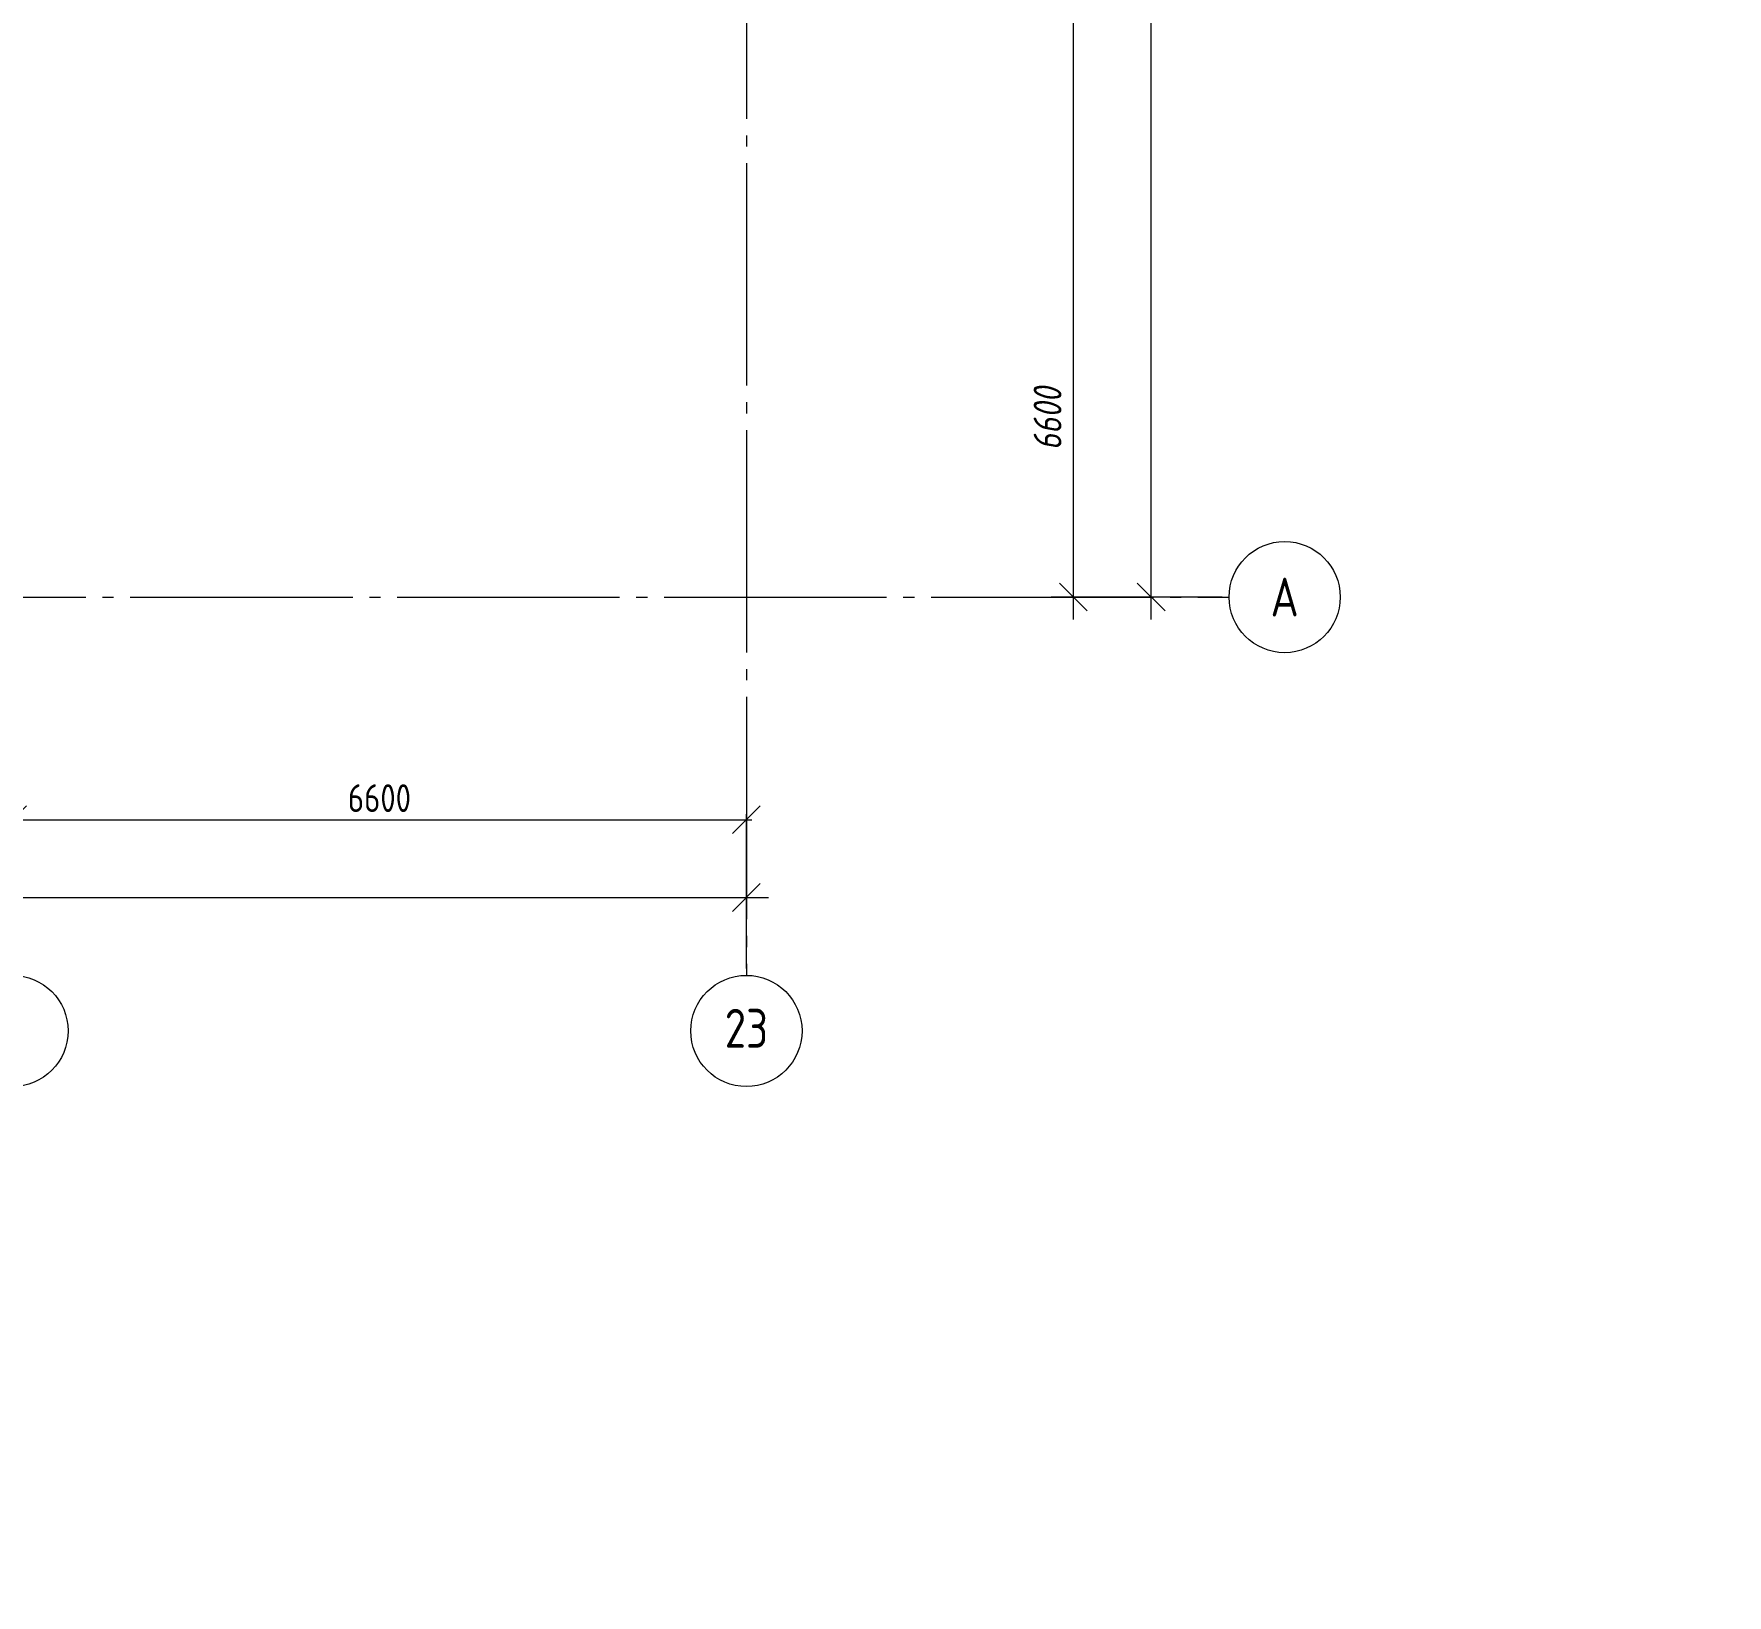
# Model space of a CAD drawing. Header units: millimetres. Extents: x -85420 to 1195317, y -69347 to 470418.
# Drawn here: x 494939 to 510165, y 0 to 14042 of the extents above; entities that cross this region are included whole.
import ezdxf
from ezdxf import colors
from ezdxf.entities.mleader import LeaderData, LeaderLine
from ezdxf.math import Vec2, Vec3

# ---------------------------------------------------------------- set-up
doc = ezdxf.new("R2010")
doc.units = ezdxf.units.MM
for name, pattern in [('GOST2.303 6', [12, 8, -1.5, 1, -1.5]), ('ГОСТ 2.303 5', [24, 20, -1.5, 1, -1.5]), ('осевая', [50.8, 31.75, -6.35, 6.35, -6.35])]:
    doc.linetypes.add(name, pattern=pattern)
for name, color, linetype, lineweight in [('+АР_Осевые линии', 252, 'GOST2.303 6', 9), ('+АР_Размеры', 252, 'Continuous', 0), ('АР_Отметки', 7, 'Continuous', 5)]:
    doc.layers.add(name, color=color, linetype=linetype, lineweight=lineweight)
doc.layers.add('ОСИ', color=7, linetype='осевая', lineweight=13, true_color=0x999999)
doc.styles.add('GOST 2.304', font='CS_Gost2304.shx')
doc.styles.add('ISOCPEUR', font='', dxfattribs={"height": 250})
doc.styles.add('ГОСТ 2.304', font='CS_Gost2304.shx', dxfattribs={"oblique": 10})
doc.styles.get('ISOCPEUR').set_extended_font_data('ISOCPEUR', italic=True)
doc.dimstyles.new('SPDS$0', dxfattribs={"dimscale": 200, "dimtxt": 2.5, "dimasz": 2.5, "dimexe": 0.5, "dimexo": 0.625, "dimtad": 1, "dimdec": 0, "dimrnd": 5, "dimdsep": 46, "dimtxsty": 'GOST 2.304', "dimblk": 'OBLIQUE', "dimcen": 2.5, "dimdle": 0.5, "dimadec": 0, "dimazin": 2, "dimtfac": 0.75, "dimtdec": 0, "dimtmove": 1, "dimatfit": 3, "dimfxl": 1, "dimtfill": 1, "dimtolj": 1, "dimarcsym": 0})
doc.dimstyles.new('СПДС', dxfattribs={"dimscale": 100, "dimtxt": 2.5, "dimasz": 2.5, "dimexe": 2, "dimexo": 0.625, "dimgap": 1, "dimtad": 1, "dimdec": 0, "dimrnd": 5, "dimtxsty": 'ГОСТ 2.304', "dimblk": 'OBLIQUE', "dimblk1": 'OBLIQUE', "dimblk2": 'OBLIQUE', "dimcen": 2.5, "dimdle": 2, "dimadec": 0, "dimazin": 2, "dimtfac": 0.75, "dimtdec": 4, "dimtmove": 1, "dimatfit": 3, "dimfxl": 1, "dimtfill": 1, "dimtolj": 1, "dimarcsym": 1})

# ---------------------------------------------------------------- blocks, each defined once
blk = doc.blocks.new('_Oblique')
at = {"color": 0, "linetype": 'ByBlock', "lineweight": -2}
blk.add_line((-0.5, -0.5), (0.5, 0.5), dxfattribs=at)
blk = doc.blocks.new('*D165')
at = {"layer": '+АР_Размеры', "color": 0, "lineweight": -2, "ltscale": 100, "transparency": 16777216}
for p, q in [((140, -9690), (140, -8852)), ((70940, -9690), (70940, -8852)), ((-60, -9052), (71140, -9052))]:
    blk.add_line(p, q, dxfattribs=at)
at = {"layer": 'Defpoints', "color": 0, "transparency": 16777216}
for p in [(70940, -9052), (140, -9752), (70940, -9752)]:
    blk.add_point(p, dxfattribs=at)
at = {"layer": '+АР_Размеры', "color": 0, "lineweight": -2, "transparency": 16777216, "xscale": 250, "yscale": 250, "zscale": 250, "rotation": 180}
blk.add_blockref('_Oblique', (140, -9052), dxfattribs=at)
at = {"layer": '+АР_Размеры', "color": 0, "lineweight": -2, "transparency": 16777216, "xscale": 250, "yscale": 250, "zscale": 250}
blk.add_blockref('_Oblique', (70940, -9052), dxfattribs=at)
at = {"layer": '+АР_Размеры', "color": 0, "ltscale": 100, "transparency": 16777216, "insert": (37040, -8827), "char_height": 250, "attachment_point": 5, "style": 'ГОСТ 2.304', "bg_fill": 3, "box_fill_scale": 1.1, "bg_fill_color": 256, "bg_fill_true_color": 13158600, "bg_fill_transparency": 0}
blk.add_mtext('\\A1;70800', dxfattribs=at)
blk = doc.blocks.new('Ось сетки - Диаметр 10 мм-1135821-0_Подвал _-2_700__Планировка')
at = {"layer": '+АР_Осевые линии', "linetype": 'Continuous'}
blk.add_circle((0, 0), 5, dxfattribs=at)
blk = doc.blocks.new('*D185')
at = {"layer": '+АР_Размеры', "color": 0, "lineweight": -2, "ltscale": 100, "transparency": 16777216}
for p, q in [((60140, -9170), (60140, -8152)), ((64340, -9690), (64340, -8152)), ((59940, -8352), (64540, -8352))]:
    blk.add_line(p, q, dxfattribs=at)
at = {"layer": 'Defpoints', "color": 0, "transparency": 16777216}
for p in [(64340, -8352), (60140, -9233), (64340, -9752)]:
    blk.add_point(p, dxfattribs=at)
at = {"layer": '+АР_Размеры', "color": 0, "lineweight": -2, "transparency": 16777216, "xscale": 250, "yscale": 250, "zscale": 250, "rotation": 180}
blk.add_blockref('_Oblique', (60140, -8352), dxfattribs=at)
at = {"layer": '+АР_Размеры', "color": 0, "lineweight": -2, "transparency": 16777216, "xscale": 250, "yscale": 250, "zscale": 250}
blk.add_blockref('_Oblique', (64340, -8352), dxfattribs=at)
at = {"layer": '+АР_Размеры', "color": 0, "ltscale": 100, "transparency": 16777216, "insert": (62240, -8118), "char_height": 250, "attachment_point": 5, "style": 'ГОСТ 2.304', "bg_fill": 3, "box_fill_scale": 1.1, "bg_fill_color": 256, "bg_fill_true_color": 13158600, "bg_fill_transparency": 0}
blk.add_mtext('\\A1;4200', dxfattribs=at)
blk = doc.blocks.new('*D186')
at = {"layer": '+АР_Размеры', "color": 0, "lineweight": -2, "ltscale": 100, "transparency": 16777216}
for p, q in [((64290, -8352), (70990, -8352)), ((64340, -9690), (64340, -8302)), ((70940, -9690), (70940, -8302))]:
    blk.add_line(p, q, dxfattribs=at)
at = {"layer": 'Defpoints', "color": 0, "transparency": 16777216}
for p in [(70940, -8352), (64340, -9752), (70940, -9752)]:
    blk.add_point(p, dxfattribs=at)
at = {"layer": '+АР_Размеры', "color": 0, "lineweight": -2, "transparency": 16777216, "xscale": 250, "yscale": 250, "zscale": 250, "rotation": 180}
blk.add_blockref('_Oblique', (64340, -8352), dxfattribs=at)
at = {"layer": '+АР_Размеры', "color": 0, "lineweight": -2, "transparency": 16777216, "xscale": 250, "yscale": 250, "zscale": 250}
blk.add_blockref('_Oblique', (70940, -8352), dxfattribs=at)
at = {"layer": '+АР_Размеры', "color": 0, "ltscale": 100, "transparency": 16777216, "insert": (67640, -8158), "char_height": 250, "attachment_point": 5, "style": 'GOST 2.304', "bg_fill": 3, "box_fill_scale": 1.1, "bg_fill_color": 256, "bg_fill_true_color": 13158600, "bg_fill_transparency": 0}
blk.add_mtext('\\A1;6600', dxfattribs=at)
blk = doc.blocks.new('*D224')
at = {"layer": '+АР_Размеры', "color": 0, "lineweight": -2, "ltscale": 100, "transparency": 16777216}
for p, q in [((74580, -6550), (74580, 55650)), ((75218, 55450), (74380, 55450)), ((75218, -6350), (74380, -6350))]:
    blk.add_line(p, q, dxfattribs=at)
at = {"layer": 'Defpoints', "color": 0, "transparency": 16777216}
for p in [(74580, 55450), (75280, 55450), (75280, -6350)]:
    blk.add_point(p, dxfattribs=at)
at = {"layer": '+АР_Размеры', "color": 0, "lineweight": -2, "transparency": 16777216, "xscale": 250, "yscale": 250, "zscale": 250}
for p, rotation in [((74580, 55450), 90), ((74580, -6350), 270)]:
    blk.add_blockref('_Oblique', p, dxfattribs=dict(at, rotation=rotation))
at = {"layer": '+АР_Размеры', "color": 0, "ltscale": 100, "transparency": 16777216, "insert": (74348, 19750), "char_height": 250, "attachment_point": 5, "rotation": 90, "style": 'ГОСТ 2.304', "bg_fill": 3, "box_fill_scale": 1.1, "bg_fill_color": 256, "bg_fill_true_color": 13158600, "bg_fill_transparency": 0}
blk.add_mtext('\\A1;61800', dxfattribs=at)
blk = doc.blocks.new('*D225')
at = {"layer": '+АР_Размеры', "color": 0, "lineweight": -2, "ltscale": 100, "transparency": 16777216}
for p, q in [((73880, -6550), (73880, 450)), ((75218, 250), (73680, 250)), ((75218, -6350), (73680, -6350))]:
    blk.add_line(p, q, dxfattribs=at)
at = {"layer": 'Defpoints', "color": 0, "transparency": 16777216}
for p in [(73880, 250), (75280, 250), (75280, -6350)]:
    blk.add_point(p, dxfattribs=at)
at = {"layer": '+АР_Размеры', "color": 0, "lineweight": -2, "transparency": 16777216, "xscale": 250, "yscale": 250, "zscale": 250}
for p, rotation in [((73880, 250), 90), ((73880, -6350), 270)]:
    blk.add_blockref('_Oblique', p, dxfattribs=dict(at, rotation=rotation))
at = {"layer": '+АР_Размеры', "color": 0, "ltscale": 100, "transparency": 16777216, "insert": (73648, -4744), "char_height": 250, "attachment_point": 5, "rotation": 90, "style": 'ГОСТ 2.304', "bg_fill": 3, "box_fill_scale": 1.1, "bg_fill_color": 256, "bg_fill_true_color": 13158600, "bg_fill_transparency": 0}
blk.add_mtext('\\A1;6600', dxfattribs=at)
blk = doc.blocks.new('_DotSmall')
at = {"color": 0, "linetype": 'ByBlock', "const_width": 0.5}
blk.add_lwpolyline([(-0.0625, 0, 1), (0.0625, 0, 1)], format="xyb", close=True, dxfattribs=at)
blk = doc.blocks.new('A$C314F1C93')
at = {"layer": '+АР_Осевые линии', "linetype": 'ГОСТ 2.303 5', "lineweight": 0, "ltscale": 100}
blk.add_lwpolyline([(-4200, -6350), (75280, -6350)], dxfattribs=at)
at = {"layer": '+АР_Осевые линии', "linetype": 'ГОСТ 2.303 5', "lineweight": 25, "ltscale": 100, "xscale": 100.0000000000002, "yscale": 100.0000000000002, "zscale": 100.0000000000002, "rotation": 90}
blk.add_blockref('Ось сетки - Диаметр 10 мм-1135821-0_Подвал _-2_700__Планировка', (75780, -6350), dxfattribs=at)
at = {"layer": '+АР_Осевые линии', "linetype": 'ГОСТ 2.303 5', "lineweight": 0, "ltscale": 100, "char_height": 350, "attachment_point": 5, "style": 'GOST 2.304'}
for s, insert in [('А', (75780, -6350)), ('23', (70940, -10228.3))]:
    blk.add_mtext(s, dxfattribs=dict(at, insert=insert))
at = {"layer": '+АР_Размеры', "ltscale": 100}
dim = blk.add_linear_dim(base=(70940, -9052.2), p1=(140, -9752.2), p2=(70940, -9752.2), dimstyle='СПДС', override={"dimscale": 100}, dxfattribs=at)
dim.commit()
dim.dimension.update_dxf_attribs({"geometry": '*D165', "text_midpoint": (37040, -9052.2), "dimtype": 160})
at = {"layer": '+АР_Осевые линии', "linetype": 'ГОСТ 2.303 5', "lineweight": 0, "ltscale": 100}
blk.add_line((70940, 64752.7), (70940, -9752.2), dxfattribs=at)
at = {"layer": '+АР_Осевые линии', "linetype": 'ГОСТ 2.303 5', "lineweight": 25, "ltscale": 100, "xscale": 100.0000000000002, "yscale": 100.0000000000002, "zscale": 100.0000000000002, "rotation": 90}
for p in [(64340, -10252.2), (70940, -10252.2)]:
    blk.add_blockref('Ось сетки - Диаметр 10 мм-1135821-0_Подвал _-2_700__Планировка', p, dxfattribs=at)
at = {"layer": '+АР_Размеры', "ltscale": 100}
dim = blk.add_linear_dim(base=(74580, 55450), p1=(75280, -6350), p2=(75280, 55450), angle=90, dimstyle='СПДС', override={"dimscale": 100}, dxfattribs=at)
dim.commit()
dim.dimension.update_dxf_attribs({"geometry": '*D224', "text_midpoint": (74580, 19750), "dimtype": 160})
dim = blk.add_linear_dim(base=(73880, 250), p1=(75280, -6350), p2=(75280, 250), angle=90, dimstyle='СПДС', override={"dimscale": 100}, dxfattribs=at)
dim.commit()
dim.dimension.update_dxf_attribs({"geometry": '*D225', "text_midpoint": (73880, -4743.7), "dimtype": 160})
dim = blk.add_linear_dim(base=(64340, -8352.2), p1=(60140, -9232.6), p2=(64340, -9752.2), dimstyle='СПДС', override={"dimscale": 100}, dxfattribs=at)
dim.commit()
dim.dimension.update_dxf_attribs({"geometry": '*D185', "text_midpoint": (62240, -8117.6)})
dim = blk.add_linear_dim(base=(70940, -8352.2), p1=(64340, -9752.2), p2=(70940, -9752.2), dimstyle='SPDS$0', override={"dimscale": 100}, dxfattribs=at)
dim.commit()
dim.dimension.update_dxf_attribs({"geometry": '*D186', "text_midpoint": (67640, -8157.5)})

msp = doc.modelspace()

# ---------------------------------------------------------------- block references
at = {"layer": 'ОСИ', "ltscale": 40}
msp.add_blockref('A$C314F1C93', (430406.4, 15326.4, 0), dxfattribs=at)

# ---------------------------------------------------------------- next in the draw order: leaders
at = {"layer": 'АР_Отметки', "lineweight": 9}
ml = msp.add_multileader_mtext('Standard', dxfattribs=at)
ml.set_content('+2,410', color=256, style='ISOCPEUR')
ml.set_leader_properties(color=256, linetype='Continuous', lineweight=-1)
ml.set_arrow_properties(name='DOTSMALL')
ml.build(insert=Vec2(0, 0))
ml.multileader.update_dxf_attribs({"has_text_frame": 1, "text_left_attachment_type": 4, "text_right_attachment_type": 4, "dogleg_length": 100, "arrow_head_size": 180})
ctx = ml.context
ctx.base_point, ctx.char_height, ctx.arrow_head_size, ctx.landing_gap_size, ctx.plane_origin = Vec3(703103, 29209.7), 250, 180, 50, Vec3(700941.8, 28618.5)
ctx.left_attachment, ctx.right_attachment = 4, 4
notes = []
notes.append((ctx, [(0, (0, 0, 0), (0, 0), (1, 0), 1, [])]))
ctx.mtext.insert, ctx.mtext.width, ctx.mtext.line_spacing_style, ctx.mtext.flow_direction = Vec3(703153, 29543.1), 852.697, 2, 5
ml = msp.add_multileader_mtext('Standard', dxfattribs=at)
ml.set_content('+2,410', color=256, style='ISOCPEUR')
ml.set_leader_properties(color=256, linetype='Continuous', lineweight=-1)
ml.set_arrow_properties(name='DOTSMALL')
ml.build(insert=Vec2(0, 0))
ml.multileader.update_dxf_attribs({"has_text_frame": 1, "text_left_attachment_type": 4, "text_right_attachment_type": 4, "dogleg_length": 100, "arrow_head_size": 180})
ctx = ml.context
ctx.base_point, ctx.char_height, ctx.arrow_head_size, ctx.landing_gap_size, ctx.plane_origin = Vec3(703103, 29209.7), 250, 180, 50, Vec3(700941.8, 28618.5)
ctx.left_attachment, ctx.right_attachment = 4, 4
notes.append((ctx, [(0, (0, 0, 0), (0, 0), (1, 0), 1, [])]))
ctx.mtext.insert, ctx.mtext.width, ctx.mtext.line_spacing_style, ctx.mtext.flow_direction = Vec3(703153, 29543.1), 852.697, 2, 5
ml = msp.add_multileader_mtext('Standard', dxfattribs=at)
ml.set_content('+3,950', color=256, style='ISOCPEUR')
ml.set_leader_properties(color=256, linetype='Continuous', lineweight=-1)
ml.set_arrow_properties(name='DOTSMALL')
ml.build(insert=Vec2(0, 0))
ml.multileader.update_dxf_attribs({"has_text_frame": 1, "text_left_attachment_type": 4, "text_right_attachment_type": 4, "dogleg_length": 100, "arrow_head_size": 180})
ctx = ml.context
ctx.base_point, ctx.char_height, ctx.arrow_head_size, ctx.landing_gap_size, ctx.plane_origin = Vec3(701417.3, 23704), 250, 180, 50, Vec3(701335.9, 22436.5)
ctx.left_attachment, ctx.right_attachment = 4, 4
notes.append((ctx, [(0, (0, 0, 0), (0, 0), (1, 0), 1, [])]))
ctx.mtext.insert, ctx.mtext.width, ctx.mtext.line_spacing_style, ctx.mtext.flow_direction = Vec3(701467.3, 24037.4), 852.697, 2, 5
ml = msp.add_multileader_mtext('Standard', dxfattribs=at)
ml.set_content('+3,950', color=256, style='ISOCPEUR')
ml.set_leader_properties(color=256, linetype='Continuous', lineweight=-1)
ml.set_arrow_properties(name='DOTSMALL')
ml.build(insert=Vec2(0, 0))
ml.multileader.update_dxf_attribs({"has_text_frame": 1, "text_left_attachment_type": 4, "text_right_attachment_type": 4, "dogleg_length": 100, "arrow_head_size": 180})
ctx = ml.context
ctx.base_point, ctx.char_height, ctx.arrow_head_size, ctx.landing_gap_size, ctx.plane_origin = Vec3(701417.3, 23704), 250, 180, 50, Vec3(701335.9, 22436.5)
ctx.left_attachment, ctx.right_attachment = 4, 4
notes.append((ctx, [(0, (0, 0, 0), (0, 0), (1, 0), 1, [])]))
ctx.mtext.insert, ctx.mtext.width, ctx.mtext.line_spacing_style, ctx.mtext.flow_direction = Vec3(701467.3, 24037.4), 852.697, 2, 5
for ctx, leaders in notes:
    for number, flags, end, landing, length, lines in leaders:
        leader = LeaderData()
        leader.index, (leader.has_last_leader_line, leader.has_dogleg_vector, leader.attachment_direction) = number, flags
        leader.last_leader_point, leader.dogleg_vector, leader.dogleg_length = Vec3(end), Vec3(landing), length
        for number, points, colour, breaks in lines:
            line = LeaderLine()
            line.index, line.vertices, line.color, line.breaks = number, Vec3.list(points), colors.encode_raw_color(colour), breaks
            leader.lines.append(line)
        ctx.leaders.append(leader)

doc.saveas('drawing.dxf')
